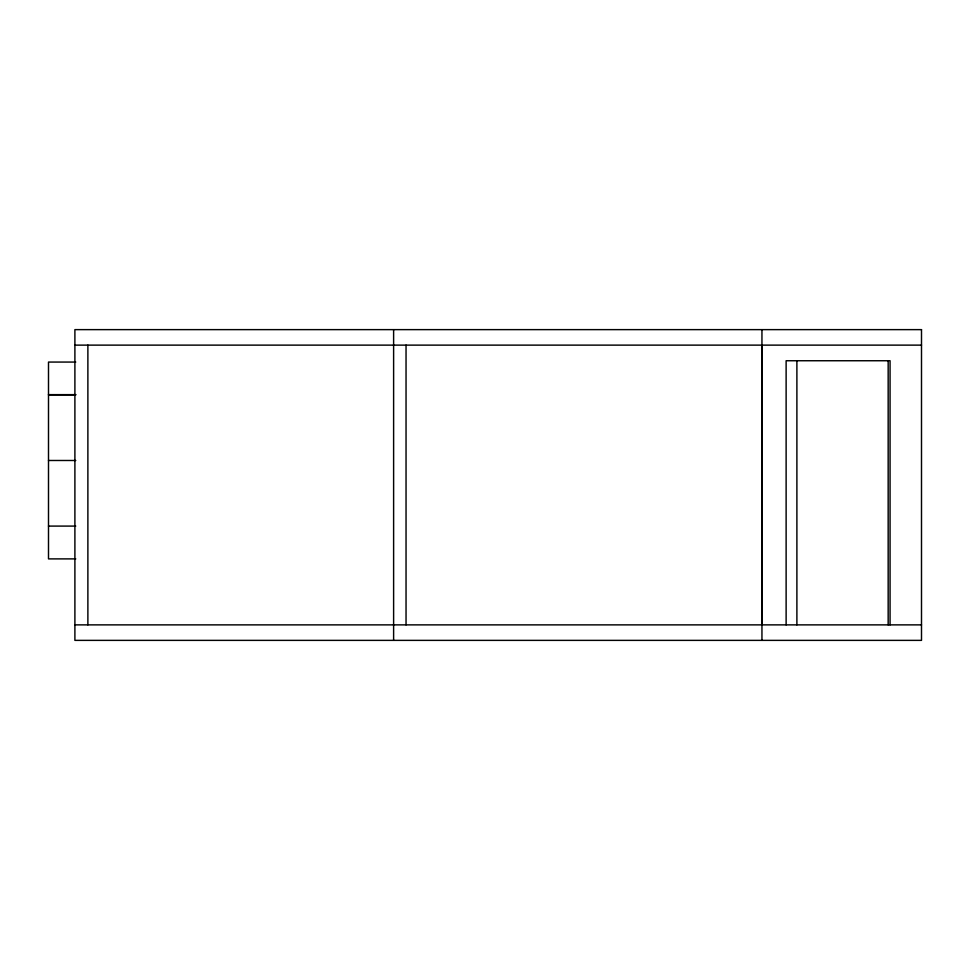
<?xml version="1.0" encoding="UTF-8"?>
<svg xmlns="http://www.w3.org/2000/svg" width="970" height="970" viewBox="0 0 970 970"><rect width="100%" height="100%" fill="white"/><g stroke="black" fill="none" stroke-linecap="round" stroke-linejoin="round"><path stroke-width="1.45" d="M74.896 345.126L921.5 345.126M75.757 362.065L48.5 362.065L48.5 558.89L75.757 558.89M48.5 394.644L75.757 394.644M48.5 394.863L75.757 394.863M48.5 460.483L75.757 460.483M48.5 526.092L75.757 526.092M74.896 624.874L921.5 624.874M890.06 624.874L890.06 360.743L786.124 360.743L786.124 624.874M888.168 360.743L888.168 624.874M796.891 360.743L796.891 624.874M762.068 345.126L762.068 624.874M761.947 329.63L761.947 640.37M406.042 345.126L406.042 624.874M393.614 329.63L393.614 640.37M87.882 345.126L87.882 624.874M921.5 329.63L74.896 329.63L74.896 640.37L921.5 640.37L921.5 329.63"/></g></svg>
